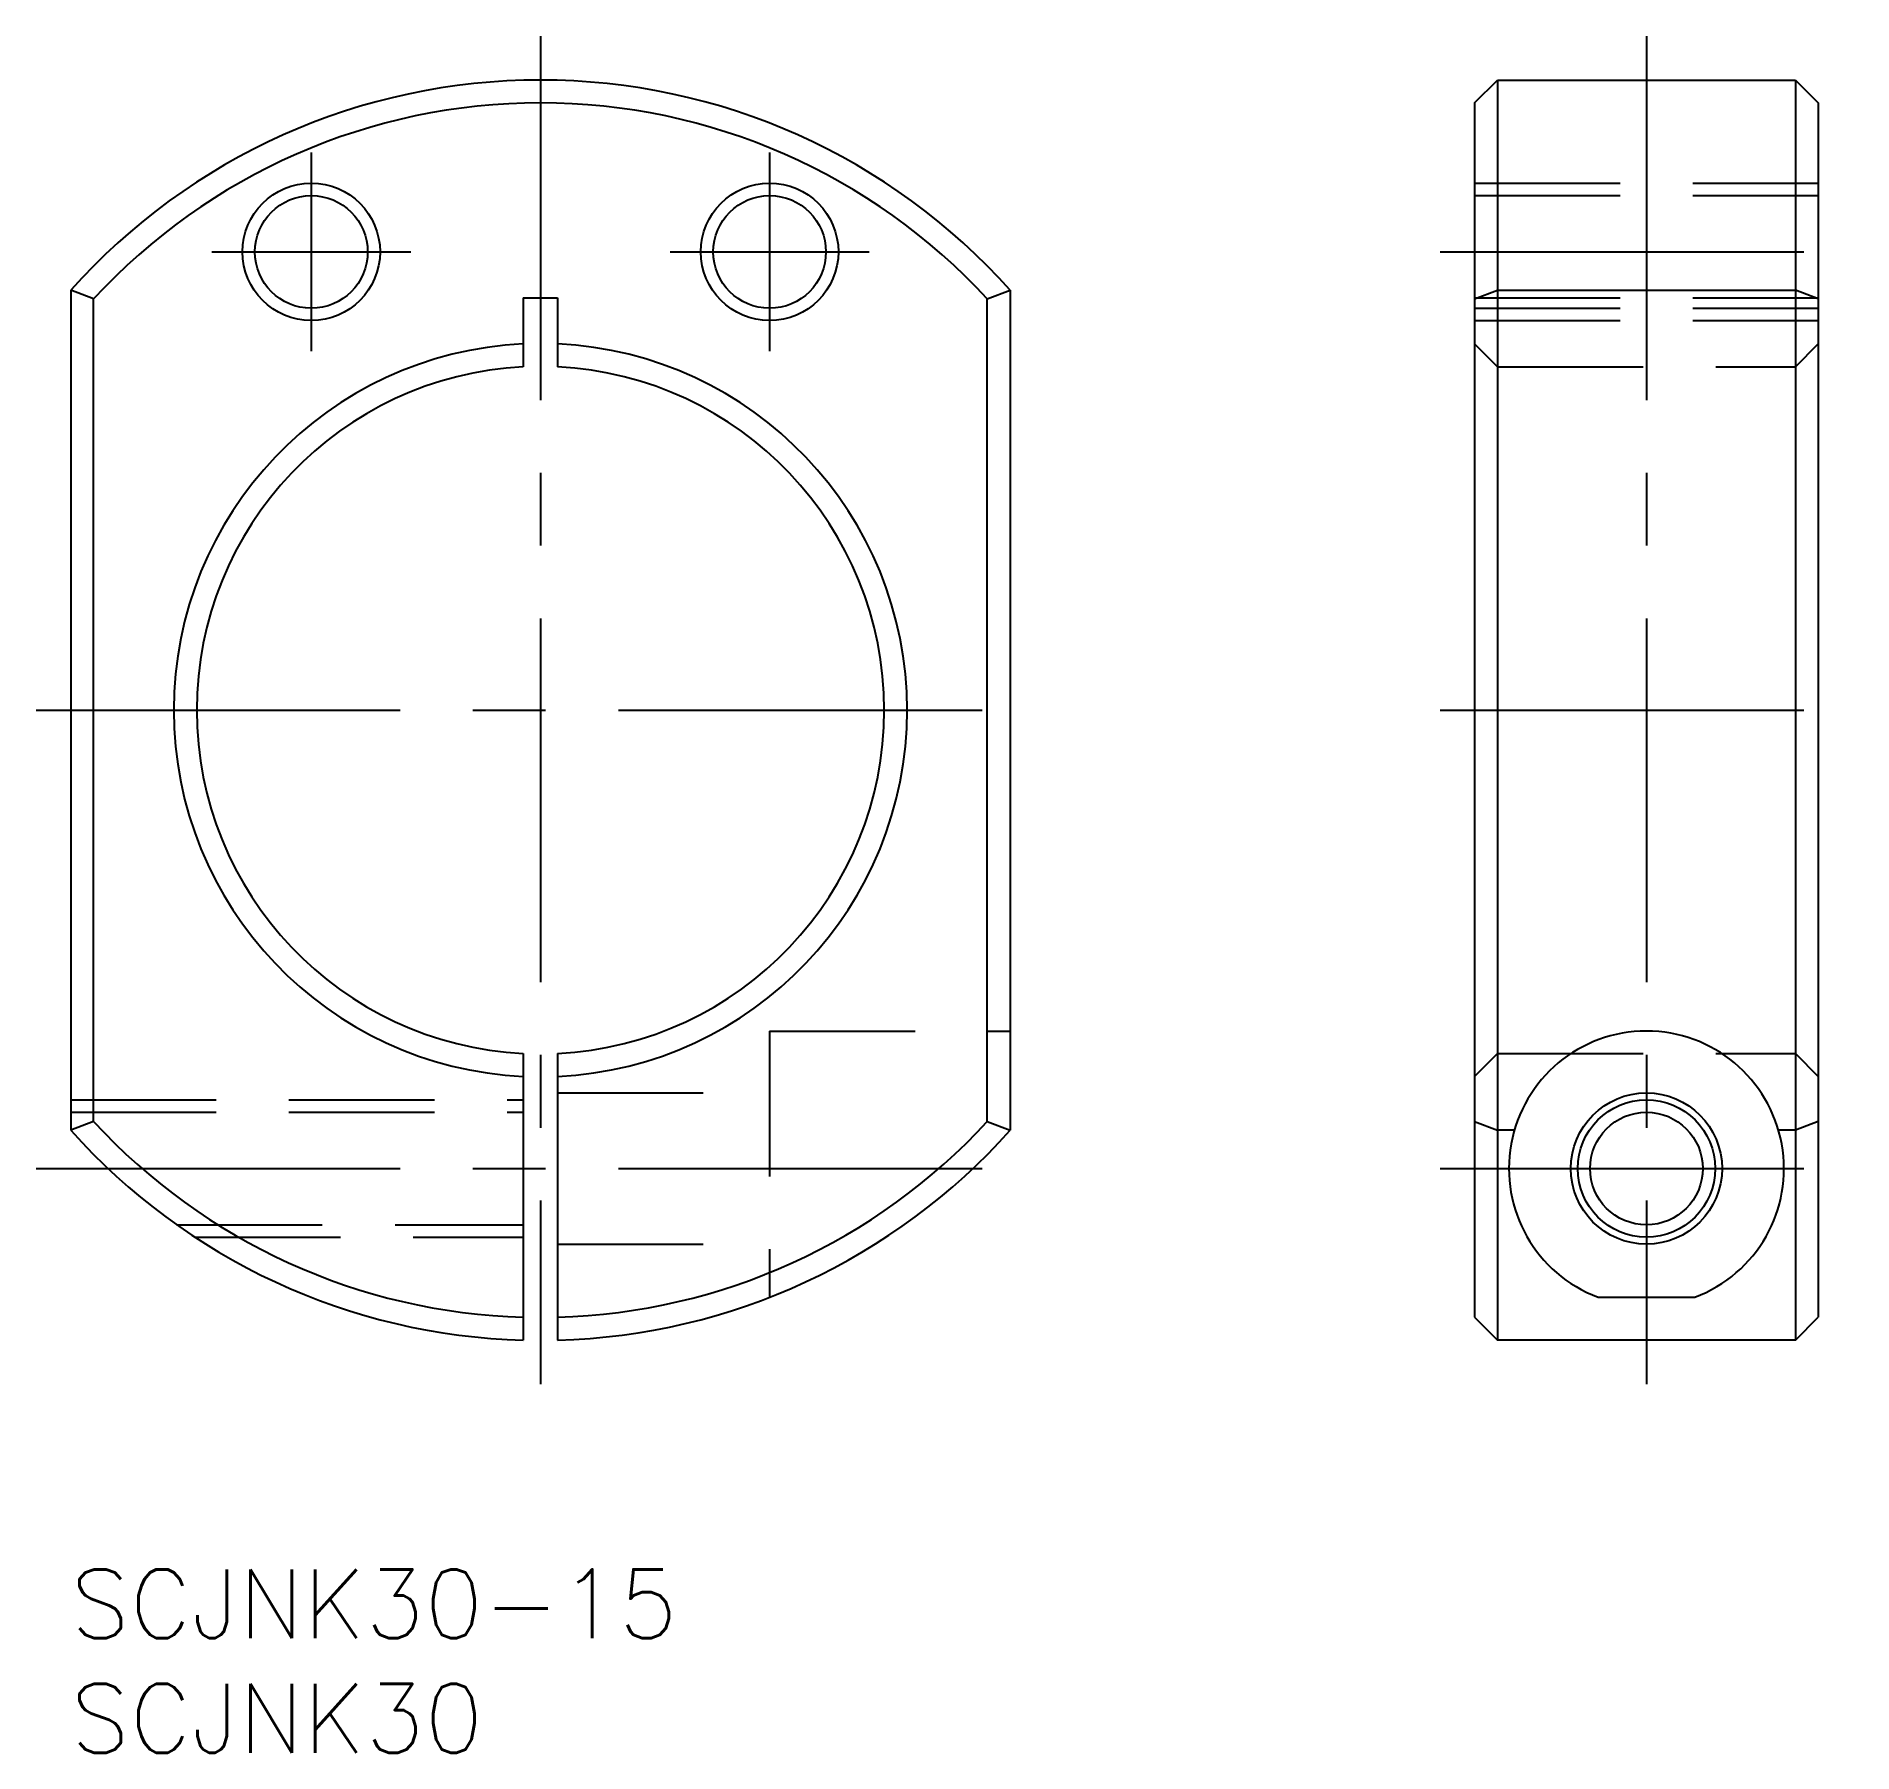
# Model space of a CAD drawing. Extents: x -1.5 to 77.8, y -8 to 66.9.
import ezdxf

# ---------------------------------------------------------------- set-up
doc = ezdxf.new("R2010")
doc.units = 0
doc.header["$LTSCALE"] = 0.5
doc.linetypes.add('CENTER', pattern=[50.8, 31.75, -6.35, 6.35, -6.35])
doc.linetypes.add('DASHED', pattern=[19.05, 12.7, -6.35])
for name, color, linetype in [('MSM_CENTER', 1, 'CENTER'), ('MSM_CONTINUOUS', 7, 'CONTINUOUS'), ('MSM_DASHED', 4, 'DASHED'), ('MSM_NARROW', 5, 'CONTINUOUS'), ('MSM_PART_NUMBER', 7, 'CONTINUOUS')]:
    doc.layers.add(name, color=color, linetype=linetype)
doc.styles.get("Standard").update_dxf_attribs({"font": 'txt.shx', "height": 3, "bigfont": 'bigfont.shx'})

# ---------------------------------------------------------------- blocks, each defined once
blk = doc.blocks.new('*U3')
at = {"layer": 'MSM_PART_NUMBER'}
blk.add_text('SCJNK30-15', height=3, dxfattribs=at).set_placement((0, -3))
blk = doc.blocks.new('*U4')
at = {"layer": 'MSM_PART_NUMBER'}
blk.add_text('SCJNK30', height=3, dxfattribs=at).set_placement((0, -8))

msp = doc.modelspace()

# ---------------------------------------------------------------- linework, layer by layer
at = {"layer": 'MSM_CENTER'}
for p, q in [((20.5, 66.896), (20.5, 8.084)), ((68.763, 66.896), (68.763, 8.084)), ((10.5, 61.828), (10.5, 53.151)), ((30.5, 61.828), (30.5, 53.151)), ((6.162, 57.49), (14.838, 57.49)), ((26.162, 57.49), (34.838, 57.49)), ((59.763, 57.49), (77.763, 57.49)), ((-1.5, 37.49), (42.5, 37.49)), ((59.763, 37.49), (77.763, 37.49)), ((-1.5, 17.49), (42.5, 17.49)), ((59.763, 17.49), (77.763, 17.49))]:
    msp.add_line(p, q, dxfattribs=at)
at = {"layer": 'MSM_CONTINUOUS'}
for p, q in [((61.263, 63.99), (62.263, 64.99)), ((62.263, 64.99), (62.263, 10)), ((62.263, 64.99), (75.263, 64.99)), ((75.263, 64.99), (75.263, 10)), ((75.263, 64.99), (76.263, 63.99)), ((61.263, 63.99), (61.263, 11)), ((76.263, 63.99), (76.263, 11)), ((0, 55.82), (0, 19.159)), ((1, 55.434), (0, 55.82)), ((19.75, 55.49), (19.75, 52.471)), ((19.75, 55.49), (21.25, 55.49)), ((21.25, 55.49), (21.25, 52.471)), ((40, 55.434), (41, 55.82)), ((41, 55.82), (41, 19.159)), ((61.263, 55.434), (62.263, 55.82)), ((62.263, 55.82), (75.263, 55.82)), ((76.263, 55.434), (75.263, 55.82)), ((1, 19.545), (1, 55.434)), ((40, 19.545), (40, 55.434)), ((19.75, 22.509), (19.75, 10)), ((21.25, 22.509), (21.25, 10)), ((1, 19.545), (0, 19.159)), ((40, 19.545), (41, 19.159)), ((61.263, 19.545), (62.263, 19.159)), ((63, 19.159), (62.263, 19.159)), ((75.263, 19.159), (74.526, 19.159)), ((76.263, 19.545), (75.263, 19.159)), ((66.654, 11.872), (70.871, 11.872)), ((61.263, 11), (62.263, 10)), ((75.263, 10), (76.263, 11)), ((75.263, 10), (62.263, 10))]:
    msp.add_line(p, q, dxfattribs=at)
for centre, radius in [((10.5, 57.49), 2.458), ((30.5, 57.49), 2.458), ((68.763, 17.49), 3.3), ((68.763, 17.49), 2.458)]:
    msp.add_circle(centre, radius, dxfattribs=at)
for centre, radius, start, end in [((20.5, 37.49), 27.5, 41.80184, 138.19816), ((20.5, 37.49), 26.5, 42.62099, 137.37901), ((20.5, 37.49), 16, 92.68672, 267.31328), ((20.5, 37.49), 16, 272.68672, 87.31328), ((20.5, 37.49), 15, 92.86598, 267.13402), ((20.5, 37.49), 15, 272.86598, 87.13402), ((68.763, 17.49), 6, 290.57231, 249.42769), ((20.5, 37.49), 27.5, 221.80184, 268.43719), ((20.5, 37.49), 26.5, 222.62099, 268.3782), ((20.5, 37.49), 26.5, 271.6218, 317.37901), ((20.5, 37.49), 27.5, 271.56281, 318.19816)]:
    msp.add_arc(centre, radius, start, end, dxfattribs=at)
at = {"layer": 'MSM_DASHED'}
for p, q in [((61.263, 60.49), (76.263, 60.49)), ((61.263, 59.948), (76.263, 59.948)), ((61.263, 55.49), (76.263, 55.49)), ((61.263, 55.031), (76.263, 55.031)), ((61.263, 54.49), (76.263, 54.49)), ((61.263, 53.472), (62.263, 52.471)), ((75.263, 52.471), (76.263, 53.472)), ((62.263, 52.471), (75.263, 52.471)), ((30.5, 23.49), (30.5, 11.872)), ((30.5, 23.49), (41, 23.49)), ((61.263, 21.507), (62.263, 22.509)), ((62.263, 22.509), (75.263, 22.509)), ((75.263, 22.509), (76.263, 21.507)), ((21.25, 20.79), (30.5, 20.79)), ((0, 20.49), (19.75, 20.49)), ((0, 19.948), (19.75, 19.948)), ((4.63, 15.031), (19.75, 15.031)), ((5.425, 14.49), (19.75, 14.49)), ((21.25, 14.19), (30.5, 14.19))]:
    msp.add_line(p, q, dxfattribs=at)
at = {"layer": 'MSM_NARROW'}
for centre in [(10.5, 57.49), (30.5, 57.49), (68.763, 17.49)]:
    msp.add_circle(centre, 3, dxfattribs=at)

# ---------------------------------------------------------------- block references
at = {"layer": 'MSM_CONTINUOUS'}
for name in ['*U3', '*U4']:
    msp.add_blockref(name, (0, 0), dxfattribs=at)

doc.saveas('drawing.dxf')
